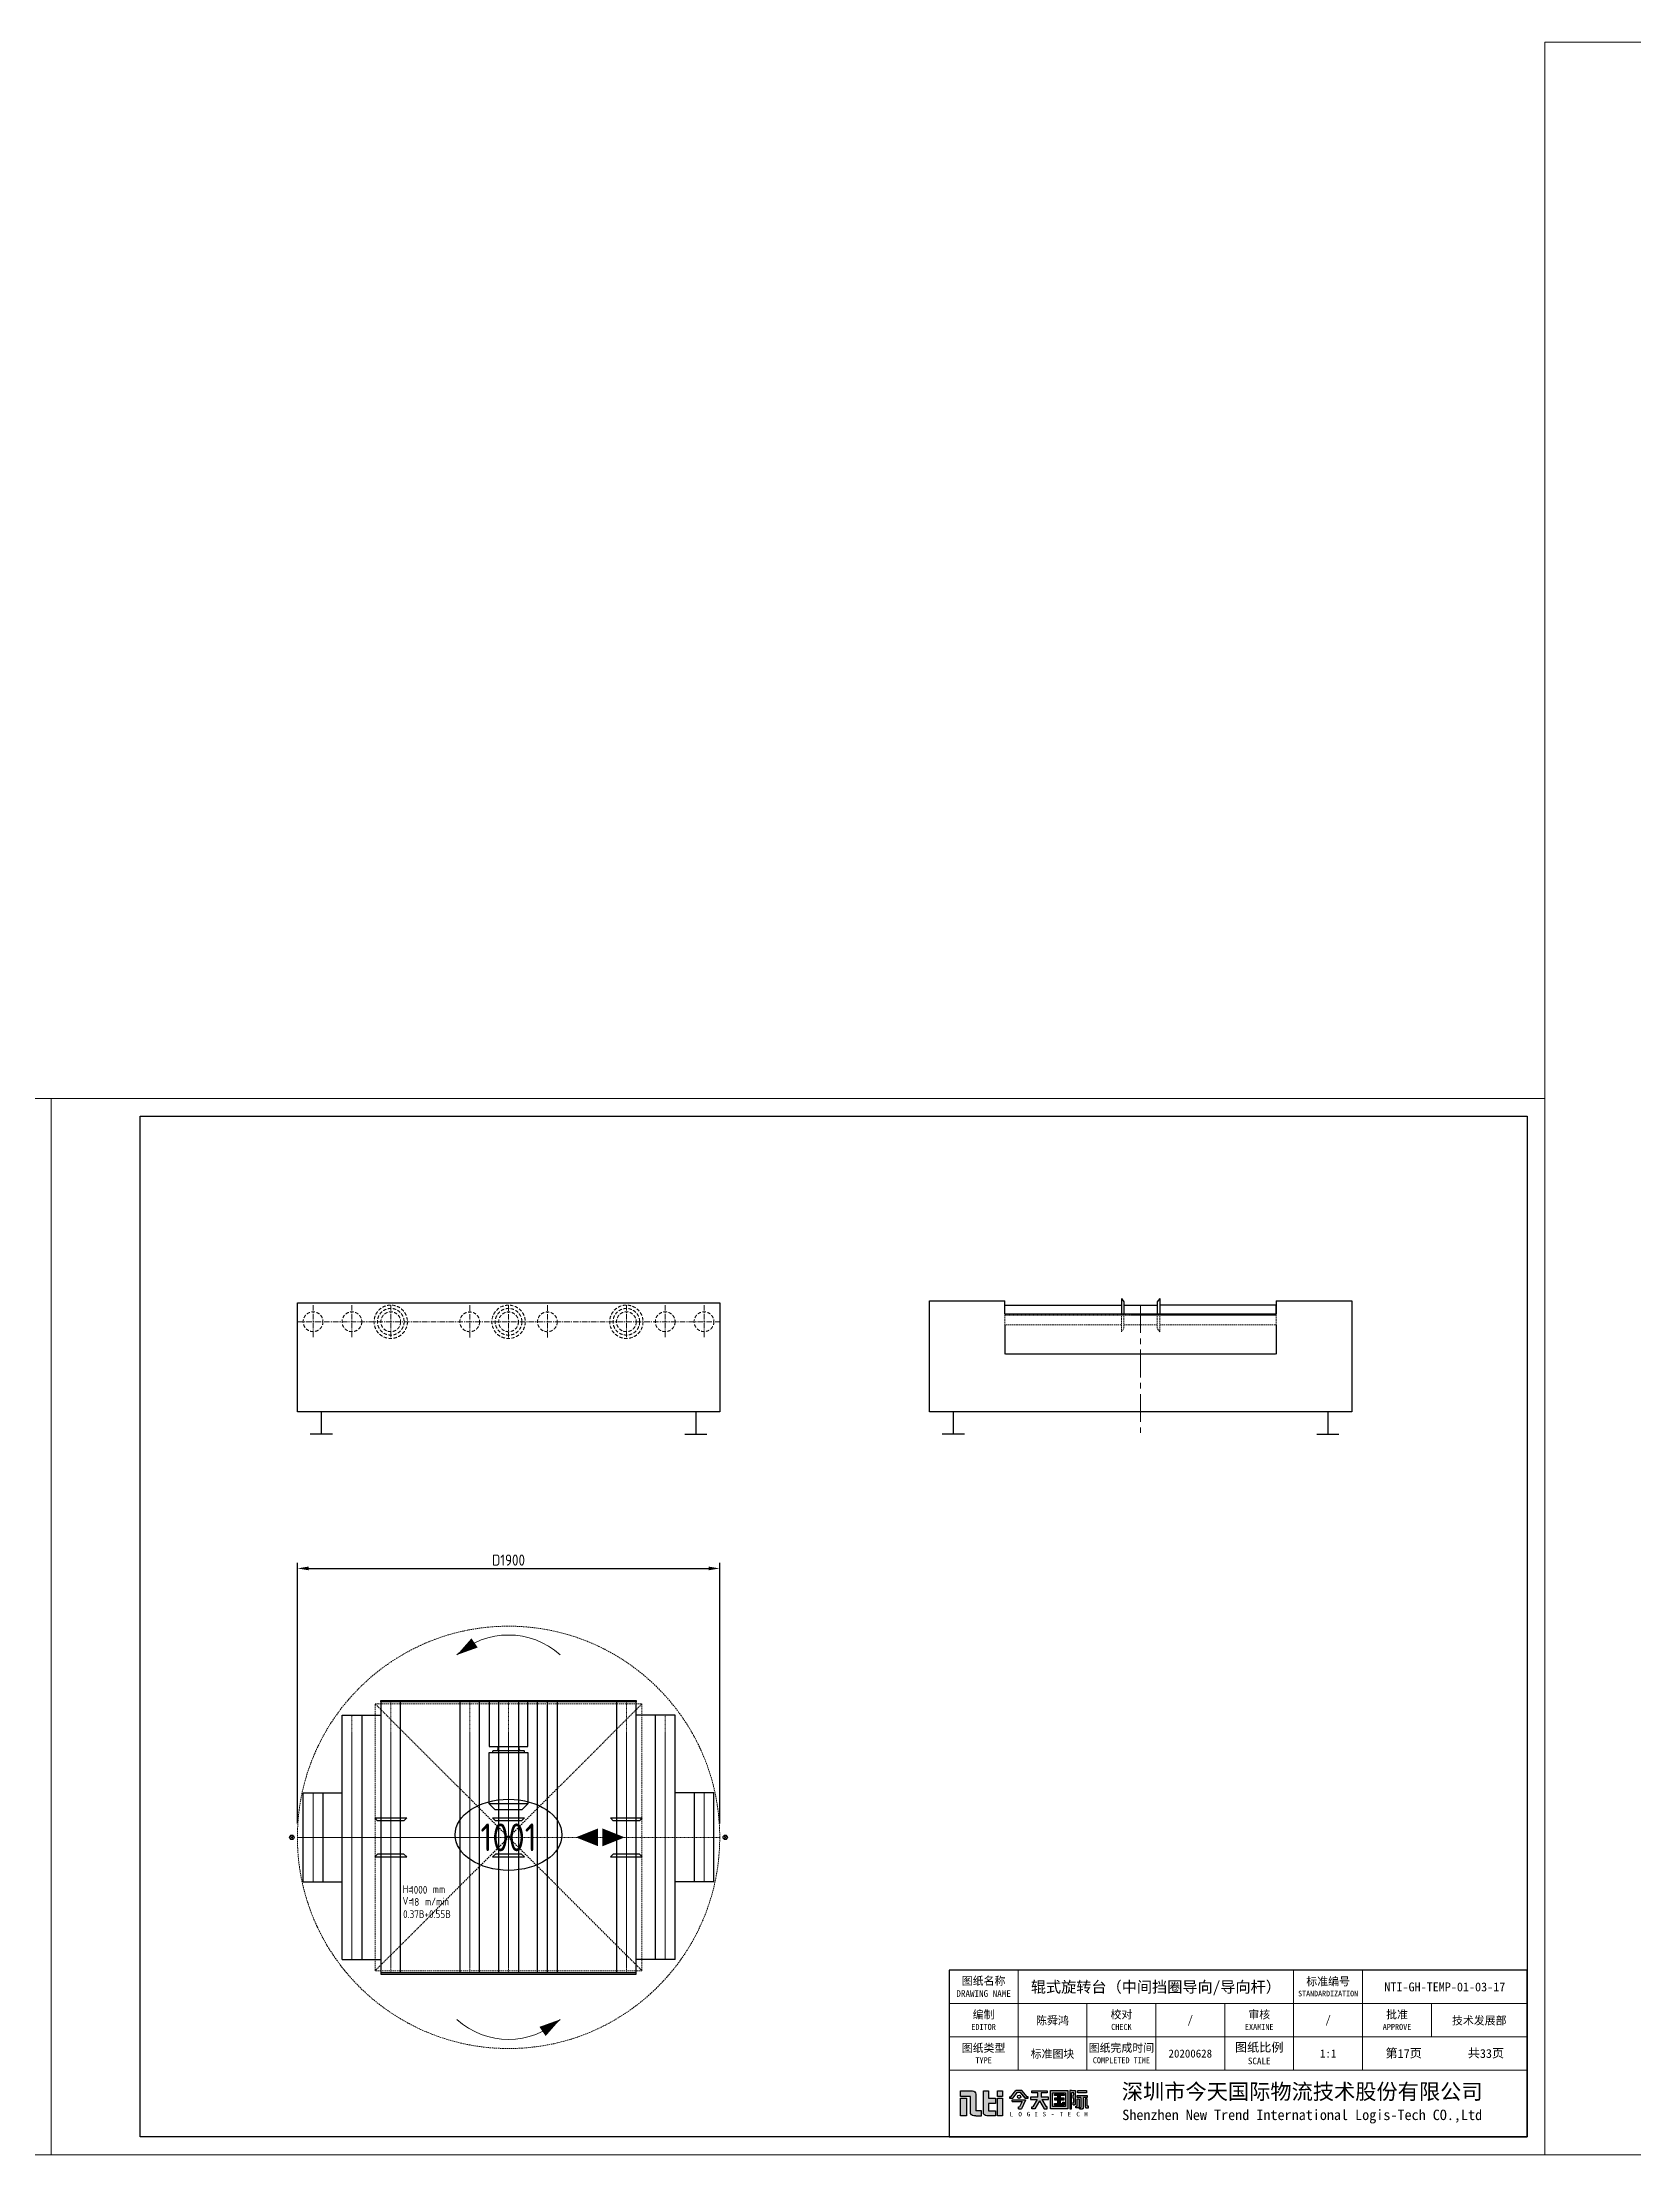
# Model space of a CAD drawing. Header units: millimetres. Extents: x 13310 to 204601, y -25828 to 2684.
# Drawn here: x 53361 to 60521, y -16324 to -6820 of the extents above; entities that cross this region are included whole.
import ezdxf
from ezdxf.enums import TextEntityAlignment as Align

# ---------------------------------------------------------------- set-up
doc = ezdxf.new("R2010")
doc.units = ezdxf.units.MM
for name, pattern in [('CENTER', [2, 1.25, -0.25, 0.25, -0.25]), ('DASHED', [0.75, 0.5, -0.25]), ('DASHED2', [9.525, 6.35, -3.175])]:
    doc.linetypes.add(name, pattern=pattern)
for name, color, linetype, lineweight in [('NTI-中心线层', 1, 'CENTER', 5), ('NTI-标注层', 3, 'Continuous', 9), ('NTI-细实线', 7, 'Continuous', 9), ('NTI-虚线层', 5, 'DASHED2', 9)]:
    doc.layers.add(name, color=color, linetype=linetype, lineweight=lineweight)
for name, color, linetype in [('NTI-功率', 6, 'Continuous'), ('NTI-电气控制', 1, 'Continuous'), ('NTI-粗实线', 7, 'Continuous'), ('NTI-编号层', 6, 'Continuous')]:
    doc.layers.add(name, color=color, linetype=linetype)
doc.layers.add('NTI-输送设备', color=7, linetype='Continuous', plot=False)
doc.styles.add('NTI标准图块应用文字样式', font='gbenor.shx', dxfattribs={"height": 3.5})
doc.styles.get("Standard").update_dxf_attribs({"font": 'gbenor.shx'})
doc.styles.add('标题栏', font='')
doc.styles.get('标题栏').set_extended_font_data('SimSun')
doc.dimstyles.new('ISO-25', dxfattribs={"dimtxt": 2.5, "dimasz": 2.5, "dimexe": 1.25, "dimexo": 0.625, "dimtad": 1, "dimtxsty": 'Standard', "dimcen": 2.5, "dimadec": 0, "dimazin": 0, "dimtfac": 1, "dimtmove": 0, "dimatfit": 3, "dimfxl": 1, "dimarcsym": 0})

# ---------------------------------------------------------------- blocks, each defined once
blk = doc.blocks.new('图块标准图框标题栏')
h = blk.add_hatch(color=1)
h.dxf.hatch_style = 1
h.paths.add_polyline_path([(-126.08, 8.76), (-127.42, 8.76), (-127.42, 4.73), (-126.08, 4.73)])
h.paths.add_polyline_path([(-124, 9.62, 0.414214), (-124.75, 10.37), (-125.22, 10.37), (-127.41, 10.37), (-127.41, 9.11), (-125.22, 9.11), (-125.22, 5.54, 0.414214), (-124.47, 4.79), (-124, 4.79), (-122.69, 4.79), (-122.69, 5.9), (-124, 5.9)])
h.paths.add_polyline_path([(-121.17, 8.75), (-121.17, 10.37), (-122.3, 10.37), (-122.3, 5.5, 0.414214), (-121.55, 4.75), (-121.17, 4.75), (-119.6, 4.75), (-119.6, 5.89), (-121.17, 5.89), (-121.17, 7.51), (-119.6, 7.51), (-119.6, 8.75)])
h.paths.add_polyline_path([(-117.97, 8.75), (-119.09, 8.75), (-119.09, 4.75), (-117.97, 4.75)])
h.paths.add_polyline_path([(-117.97, 10.37), (-119.09, 10.37), (-119.09, 9.13), (-117.97, 9.13)])
h = blk.add_hatch(color=256)
h.dxf.hatch_style = 1
h.paths.add_polyline_path([(-113.64, 10.45), (-114.96, 10.45), (-116.14, 9.05), (-116.4, 9.05), (-116.4, 8.75), (-115.7, 8.75), (-114.6, 10.05), (-114, 10.05), (-112.9, 8.75), (-112.2, 8.75), (-112.2, 9.05), (-112.45, 9.05)])
h.paths.add_polyline_path([(-113.88, 9.05, 1), (-114.66, 9.05, 1)])
h.paths.add_polyline_path([(-112.8, 8.25), (-112.8, 8.35), (-115.8, 8.35), (-115.8, 7.95), (-113.6, 7.95), (-114.2, 6.75), (-114.4, 6.75), (-114.4, 6.35), (-113.75, 6.35)])
h.paths.add_polyline_path([(-107.63, 8.95), (-109.33, 8.95), (-109.33, 9.95), (-107.93, 9.95), (-107.93, 10.35), (-111.43, 10.35), (-111.43, 9.95), (-110.03, 9.95), (-110.03, 8.95), (-111.73, 8.95), (-111.73, 8.45), (-110.19, 8.45), (-111.19, 6.75), (-111.43, 6.75), (-111.43, 6.35), (-110.73, 6.35), (-109.68, 8.14), (-108.63, 6.35), (-107.93, 6.35), (-107.93, 6.75), (-108.16, 6.75), (-109.16, 8.45), (-107.63, 8.45)])
h.paths.add_polyline_path([(-103.33, 10.45), (-107.23, 10.45), (-107.23, 6.35), (-103.33, 6.35)])
h.paths.add_polyline_path([(-106.73, 9.95), (-103.83, 9.95), (-103.83, 6.85), (-106.73, 6.85)], flags=16)
h.paths.add_polyline_path([(-106.33, 8.75), (-105.53, 8.75), (-105.53, 9.35), (-106.33, 9.35), (-106.33, 9.65), (-104.13, 9.65), (-104.13, 9.35), (-105.03, 9.35), (-105.03, 8.75), (-104.13, 8.75), (-104.13, 8.35), (-105.03, 8.35), (-105.03, 7.55), (-104.43, 7.55), (-104.43, 7.85), (-104.13, 7.85), (-104.13, 7.55), (-104.13, 7.15), (-106.33, 7.15), (-106.33, 7.55), (-105.53, 7.55), (-105.53, 8.35), (-106.33, 8.35)], flags=0)
h.paths.add_polyline_path([(-101.57, 8.95), (-101.67, 9.05), (-101.67, 9.15), (-101.57, 9.25), (-101.57, 9.95), (-101.57, 10.45), (-102.47, 10.45), (-102.87, 10.45), (-102.87, 6.35), (-102.47, 6.35), (-102.47, 9.95), (-101.97, 9.95), (-101.97, 9.45), (-102.07, 9.45), (-102.07, 8.75), (-101.97, 8.65), (-101.97, 7.85), (-102.07, 7.75), (-102.07, 7.25), (-101.97, 7.25), (-101.82, 7.25, 0.414214), (-101.57, 7.5)])
h.paths.add_polyline_path([(-98.97, 9.35), (-101.17, 9.35), (-101.17, 8.85), (-100.37, 8.85), (-100.37, 6.65), (-100.67, 6.65), (-100.67, 6.35), (-100.37, 6.35), (-100.07, 6.35), (-100.02, 6.35, 0.414214), (-99.77, 6.6), (-99.77, 8.85), (-98.97, 8.85)])
h.paths.add_polyline_path([(-99.07, 10.45), (-101.07, 10.45), (-101.07, 9.95), (-99.07, 9.95)])
h.paths.add_polyline_path([(-100.77, 8.55), (-101.17, 8.55), (-101.17, 6.95), (-101.47, 6.95), (-101.47, 6.55), (-101.17, 6.55), (-101.02, 6.55, 0.414214), (-100.77, 6.8)])
h.paths.add_polyline_path([(-98.97, 8.55), (-99.37, 8.55), (-99.37, 6.8, 0.414214), (-99.12, 6.55), (-98.97, 6.55), (-98.67, 6.55), (-98.67, 6.95), (-98.97, 6.95)])
h = blk.add_hatch(color=256)
h.dxf.hatch_style = 1
h.paths.add_polyline_path([(-105.03, 8.75), (-105.03, 9.35), (-104.13, 9.35), (-104.13, 9.65), (-106.33, 9.65), (-106.33, 9.35), (-105.53, 9.35), (-105.53, 8.75), (-106.33, 8.75), (-106.33, 8.35), (-105.53, 8.35), (-105.53, 7.55), (-106.33, 7.55), (-106.33, 7.15), (-104.13, 7.15), (-104.13, 7.55), (-104.13, 7.85), (-104.43, 7.85), (-104.43, 7.55), (-105.03, 7.55), (-105.03, 8.35), (-104.13, 8.35), (-104.13, 8.75)])
for p, q in [((-116.14, 9.05), (-114.96, 10.45)), ((-115.7, 8.75), (-114.6, 10.05)), ((-113.64, 10.45), (-114.96, 10.45)), ((-114.6, 10.05), (-114, 10.05)), ((-114.6, 10.05), (-114, 10.05)), ((-114, 10.05), (-112.9, 8.75)), ((-112.9, 8.75), (-114, 10.05)), ((-112.45, 9.05), (-113.64, 10.45)), ((-116.4, 9.05), (-116.4, 8.75)), ((-116.4, 9.05), (-116.14, 9.05)), ((-116.4, 8.75), (-115.7, 8.75)), ((-115.8, 7.95), (-113.6, 7.95)), ((-114.4, 6.35), (-114.4, 6.75)), ((-114.4, 6.75), (-114.2, 6.75)), ((-113.6, 7.95), (-114.2, 6.75)), ((-112.8, 8.25), (-113.75, 6.35)), ((-112.9, 8.75), (-112.2, 8.75)), ((-112.2, 8.75), (-112.9, 8.75)), ((-112.2, 9.05), (-112.45, 9.05)), ((-112.2, 8.75), (-112.2, 9.05)), ((-111.43, 6.75), (-111.19, 6.75)), ((-111.43, 6.35), (-111.43, 6.75)), ((-110.73, 6.35), (-111.43, 6.35)), ((-110.19, 8.45), (-111.19, 6.75)), ((-109.68, 8.14), (-110.73, 6.35)), ((-109.68, 8.14), (-108.63, 6.35)), ((-109.16, 8.45), (-108.16, 6.75)), ((-108.63, 6.35), (-107.93, 6.35)), ((-107.93, 6.75), (-108.16, 6.75)), ((-107.93, 6.35), (-107.93, 6.75)), ((-102.07, 7.25), (-101.97, 7.25)), ((-101.57, 9.25), (-101.67, 9.15)), ((-101.67, 9.15), (-101.67, 9.05)), ((-101.57, 8.95), (-101.67, 9.05))]:
    blk.add_line(p, q)
at = {"color": 7, "linetype": 'Continuous'}
for p, q in [((-115.8, 7.95), (-115.8, 8.35)), ((-115.8, 8.35), (-112.8, 8.35)), ((-112.8, 8.35), (-112.8, 8.25)), ((-99.77, 6.6), (-99.77, 8.65))]:
    blk.add_line(p, q, dxfattribs=at)
at = {"color": 1}
for points in [[(-125.22, 9.11), (-127.41, 9.11), (-127.41, 10.37), (-125.22, 10.37)], [(-124, 4.79), (-122.69, 4.79), (-122.69, 5.9), (-124, 5.9)], [(-121.17, 8.75), (-119.6, 8.75), (-119.6, 7.51), (-121.17, 7.51)], [(-121.17, 7.51), (-121.17, 5.89)], [(-121.17, 5.89), (-119.6, 5.89), (-119.6, 4.75), (-121.17, 4.75)]]:
    blk.add_lwpolyline(points, dxfattribs=at)
for points in [[(-125.22, 10.37), (-124.75, 10.37, -0.414214), (-124, 9.62), (-124, 5.9)], [(-121.17, 4.75), (-121.55, 4.75, -0.414214), (-122.3, 5.5), (-122.3, 10.37), (-121.17, 10.37), (-121.17, 8.75)], [(-124, 4.79), (-124.47, 4.79, -0.414214), (-125.22, 5.54), (-125.22, 9.11)]]:
    blk.add_lwpolyline(points, format="xyb", dxfattribs=at)
for points in [[(-119.09, 10.37), (-117.97, 10.37), (-117.97, 9.13), (-119.09, 9.13)], [(-127.42, 8.76), (-126.08, 8.76), (-126.08, 4.73), (-127.42, 4.73)], [(-119.09, 8.75), (-117.97, 8.75), (-117.97, 4.75), (-119.09, 4.75)]]:
    blk.add_lwpolyline(points, close=True, dxfattribs=at)
for points in [[(-110.03, 9.95), (-111.43, 9.95), (-111.43, 10.35), (-107.93, 10.35), (-107.93, 9.95), (-109.33, 9.95)], [(-110.03, 8.95), (-110.03, 9.95)], [(-109.33, 9.95), (-109.33, 8.95)], [(-105.53, 9.35), (-106.33, 9.35), (-106.33, 9.65), (-104.13, 9.65), (-104.13, 9.35), (-105.03, 9.35)], [(-102.47, 10.45), (-102.87, 10.45), (-102.87, 6.35), (-102.47, 6.35), (-102.47, 9.95)], [(-102.47, 10.45), (-101.57, 10.45), (-101.57, 9.95)], [(-101.97, 9.95), (-102.47, 9.95)], [(-101.57, 9.25), (-101.57, 9.95)], [(-110.03, 8.95), (-111.73, 8.95), (-111.73, 8.45), (-110.19, 8.45)], [(-109.16, 8.45), (-107.63, 8.45), (-107.63, 8.95), (-109.33, 8.95)], [(-105.53, 8.75), (-106.33, 8.75), (-106.33, 8.35), (-105.53, 8.35)], [(-104.13, 7.55), (-104.13, 7.15), (-106.33, 7.15), (-106.33, 7.55), (-105.53, 7.55)], [(-105.53, 8.75), (-105.53, 9.35)], [(-105.53, 7.55), (-105.53, 8.35)], [(-105.03, 9.35), (-105.03, 8.75)], [(-105.03, 8.35), (-104.13, 8.35), (-104.13, 8.75), (-105.03, 8.75)], [(-105.03, 8.35), (-105.03, 7.55)], [(-105.03, 7.55), (-104.43, 7.55)], [(-104.43, 7.55), (-104.43, 7.85), (-104.13, 7.85), (-104.13, 7.55)], [(-101.17, 6.55), (-101.47, 6.55), (-101.47, 6.95), (-101.17, 6.95)], [(-100.37, 8.85), (-101.17, 8.85), (-101.17, 9.35), (-98.97, 9.35), (-98.97, 8.85), (-99.77, 8.85)], [(-100.37, 6.35), (-100.67, 6.35), (-100.67, 6.65), (-100.37, 6.65)], [(-100.37, 8.85), (-100.37, 6.65)], [(-98.97, 6.55), (-98.67, 6.55), (-98.67, 6.95), (-98.97, 6.95)]]:
    blk.add_lwpolyline(points)
for points in [[(-107.23, 10.45), (-103.33, 10.45), (-103.33, 6.35), (-107.23, 6.35)], [(-106.73, 9.95), (-103.83, 9.95), (-103.83, 6.85), (-106.73, 6.85)], [(-101.07, 10.45), (-99.07, 10.45), (-99.07, 9.95), (-101.07, 9.95)]]:
    blk.add_lwpolyline(points, close=True)
at = {"color": 7, "linetype": 'Continuous'}
for points in [[(-104.13, 9.55), (-104.13, 9.65), (-106.33, 9.65)], [(-102.07, 7.25), (-102.07, 7.75), (-101.97, 7.85), (-101.97, 8.65), (-102.07, 8.75), (-102.07, 9.45), (-101.97, 9.45), (-101.97, 9.95)], [(-114.4, 6.35), (-113.75, 6.35)], [(-100.67, 6.35), (-100.67, 6.55)], [(-100.67, 6.35), (-100.07, 6.35)], [(-100.02, 6.35), (-100.07, 6.35)]]:
    blk.add_lwpolyline(points, dxfattribs=at)
for points in [[(-101.97, 7.25), (-101.82, 7.25, 0.414214), (-101.57, 7.5), (-101.57, 8.95)], [(-101.17, 6.95), (-101.17, 8.55), (-100.77, 8.55), (-100.77, 6.8, -0.414214), (-101.02, 6.55), (-101.17, 6.55)], [(-100.37, 6.35), (-100.02, 6.35, 0.414214), (-99.77, 6.6), (-99.77, 8.85)], [(-98.97, 6.95), (-98.97, 8.55), (-99.37, 8.55), (-99.37, 6.8, 0.414214), (-99.12, 6.55), (-98.97, 6.55)]]:
    blk.add_lwpolyline(points, format="xyb")
blk.add_circle((-114.27, 9.05), 0.388, dxfattribs=at)
at = {"layer": 'NTI-粗实线'}
blk.add_lwpolyline([(-130, 0), (0, 0), (0, 37.5), (-130, 37.5)], close=True, dxfattribs=at)
at = {"layer": 'NTI-细实线'}
for p, q in [((-114.5, 37.5), (-114.5, 15)), ((-52.5, 22.5), (-52.5, 37.5)), ((-37, 22.5), (-37, 37.5)), ((0, 30), (-130, 30)), ((-99, 30), (-99, 15)), ((-83.5, 30), (-83.5, 15)), ((-68, 30), (-68, 15)), ((-21.5, 30), (-21.5, 22.5)), ((0, 22.5), (-130, 22.5)), ((-52.5, 22.5), (-52.5, 15)), ((-37, 22.5), (-37, 15)), ((0, 15), (-130, 15))]:
    blk.add_line(p, q, dxfattribs=at)
at = {"style": '标题栏'}
blk.add_attdef('图纸名称', text='', height=2.5, dxfattribs=at).set_placement((-83.5, 33.75), align=Align.MIDDLE_CENTER)
for tag, height, p in [('标准编号', 2, (-18.5, 33.75)), ('编制人员', 1.8, (-106.75, 26.25)), ('校对人员', 1.8, (-75.75, 26.25)), ('审核人员', 1.8, (-44.75, 26.25)), ('批准', 1.8, (-10.75, 26.25)), ('图纸类型', 1.8, (-106.75, 18.75)), ('图纸完成时间', 1.8, (-75.75, 18.75)), ('图纸比例', 1.8, (-44.75, 18.75)), ('N', 2, (-27.75, 18.75)), ('N', 2, (-9.25, 18.75))]:
    blk.add_attdef(tag, text='', height=height, dxfattribs=at).set_placement(p, align=Align.MIDDLE)
at = {"layer": 'NTI-细实线', "color": 7, "style": '标题栏'}
for s, p in [('L', (-116.36, 4.64)), ('O', (-114.42, 4.64)), ('G', (-112.54, 4.64)), ('I', (-110.82, 4.64)), ('S', (-108.97, 4.64)), ('-', (-107.13, 4.64)), ('T', (-105.13, 4.64)), ('E', (-103.36, 4.64)), ('C', (-101.38, 4.64)), ('H', (-99.62, 4.64))]:
    blk.add_text(s, height=1, dxfattribs=at).set_placement(p)
at = {"layer": 'NTI-细实线', "attachment_point": 5, "style": '标题栏'}
for s, insert, char_height, width in [('图纸名称\\P{\\H0.83333x;DRAWING NAME}', (-122.25, 33.75), 1.8, 15.1979), ('标准编号\\P{\\H0.7x;STANDARDIZATION}', (-44.75, 33.75), 1.8, 15.1979), ('编制\\P{\\H0.75x;EDITOR}', (-122.25, 26.25), 1.8, 14.4665), ('校对\\P{\\H0.75x;CHECK}', (-91.25, 26.25), 1.8, 14.4665), ('审核\\P{\\H0.75x;EXAMINE}', (-60.25, 26.25), 1.8, 14.4665), ('批准\\P{\\H0.75x;APPROVE}', (-29.25, 26.25), 1.8, 14.4665), ('图纸类型\\P{\\H0.75x;TYPE}', (-122.25, 18.75), 1.8, 14.4665), ('图纸完成时间\\P{\\H0.75x;COMPLETED TIME}', (-91.25, 18.75), 1.8, 17.2878), ('图纸比例\\P{\\H0.75x;SCALE}', (-60.25, 18.75), 2, 14.4665), ('第  页', (-27.75, 18.75), 2, 24.25), ('共  页', (-9.25, 18.75), 2, 24.25), ('深圳市今天国际物流技术股份有限公司\\P{\\H0.66667x;Shenzhen New Trend International Logis-Tech CO.,Ltd}', (-50.58, 7.5), 3.5, 116.0664)]:
    blk.add_mtext(s, dxfattribs=dict(at, insert=insert, char_height=char_height, width=width))
blk = doc.blocks.new('*D181')
at = {"color": 0, "lineweight": -2, "transparency": 16777216}
for p, q in [((-610, 490.4), (-610, 359.4)), ((610, 490.4), (610, 359.4)), ((-607.5, 360.7), (607.5, 360.7))]:
    blk.add_line(p, q, dxfattribs=at)
at = {"color": 0, "transparency": 16777216}
for points in [[(-607.5, 361.1), (-607.5, 360.3), (-610, 360.7)], [(607.5, 361.1), (607.5, 360.3), (610, 360.7)]]:
    blk.add_solid(points, dxfattribs=at)
at = {"layer": 'Defpoints', "color": 0, "transparency": 16777216}
for p in [(-610, 491), (610, 491), (610, 360.7)]:
    blk.add_point(p, dxfattribs=at)
at = {"color": 0, "transparency": 16777216, "insert": (0, 362.6), "char_height": 2.5, "attachment_point": 5}
blk.add_mtext('1220', dxfattribs=at)
blk = doc.blocks.new('*U185')
for p, q in [((-842.4, 0), (-842.4, -100)), ((842.4, 0), (842.4, -100)), ((-792.4, -100), (-892.4, -100)), ((792.4, -100), (892.4, -100))]:
    blk.add_line(p, q)
blk.add_lwpolyline([(-950, 490), (950, 490), (950, 0), (-950, 0)], close=True)
at = {"layer": 'NTI-中心线层', "color": 1, "ltscale": 20}
for p, q in [((-879.4, 480.5), (-879.4, 330.5)), ((-704.7, 480.3), (-704.7, 330.3)), ((-530, 480.3), (-530, 330.3)), ((-174.7, 480.1), (-174.7, 330.1)), ((0, 480.1), (0, 330.1)), ((174.7, 480.1), (174.7, 330.1)), ((530, 480.3), (530, 330.3)), ((704.7, 480.3), (704.7, 330.3)), ((879.4, 480.5), (879.4, 330.5)), ((-950, 405.1), (950, 405.1))]:
    blk.add_line(p, q, dxfattribs=at)
at = {"layer": 'NTI-输送设备', "linetype": 'DASHED', "lineweight": 9, "ltscale": 30}
for centre, radius in [((-530, 405.3), 75), ((0, 405.1), 75), ((530, 405.3), 75), ((-879.4, 405.5), 44.5), ((-704.7, 405.3), 44.5), ((-530, 405.3), 60), ((-530, 405.3), 44.5), ((-174.7, 405.1), 44.5), ((0, 405.1), 60), ((0, 405.1), 44.5), ((174.7, 405.1), 44.5), ((530, 405.3), 60), ((530, 405.3), 44.5), ((704.7, 405.3), 44.5), ((879.4, 405.5), 44.5)]:
    blk.add_circle(centre, radius, dxfattribs=at)
blk = doc.blocks.new('电机')
at = {"layer": 'NTI-输送设备', "color": 2}
blk.add_lwpolyline([(87, -200.5), (87, 0), (-87, 0), (-87, -200.5)], close=True, dxfattribs=at)
blk.add_lwpolyline([(-87, -459.1), (-61.8, -484.3), (61.8, -484.3), (87, -459.1), (-87, -459.1), (-87, -228.34), (87, -228.34), (87, -459.1)], dxfattribs=at)
for points in [[(-70.2, -228.34), (-70.2, -222.34, -0.4142136), (-66.6, -218.74), (66.6, -218.74, -0.4142136), (70.2, -222.34), (70.2, -228.34)], [(-48, -200.74), (-48, -215.14, -0.4142136), (-51.6, -218.74)], [(51.6, -218.74, -0.4142136), (48, -215.14), (48, -200.74)]]:
    blk.add_lwpolyline(points, format="xyb", dxfattribs=at)
blk = doc.blocks.new('NTI-物流方向示意')
at = {"layer": 'NTI-标注层'}
blk.add_lwpolyline([(0, 0, 0, 80, 0), (-100, 0, 50, 50, 0)], format="xyseb", dxfattribs=at)
blk = doc.blocks.new('*D382')
at = {"layer": 'Defpoints', "color": 0, "lineweight": -3, "transparency": 16777216}
for p in [(950, 1209.9), (-950, 50), (950, 50)]:
    blk.add_point(p, dxfattribs=at)
at = {"layer": 'NTI-标注层', "color": 0, "lineweight": -2, "transparency": 16777216}
for p, q in [((-950, 62.5), (-950, 1234.9)), ((-900, 1209.9), (900, 1209.9)), ((950, 62.5), (950, 1234.9))]:
    blk.add_line(p, q, dxfattribs=at)
at = {"layer": 'NTI-标注层', "color": 0, "lineweight": -3, "transparency": 16777216}
for points in [[(-900, 1218.2), (-900, 1201.6), (-950, 1209.9)], [(900, 1218.2), (900, 1201.6), (950, 1209.9)]]:
    blk.add_solid(points, dxfattribs=at)
at = {"layer": 'NTI-标注层', "color": 0, "transparency": 16777216, "insert": (0, 1247.5), "char_height": 50, "attachment_point": 5}
blk.add_mtext('D1900', dxfattribs=at)
blk = doc.blocks.new('辊式旋转台（立面图）')
for p, q in [((-842.413, 100), (-842.413, 0)), ((842.413, 100), (842.413, 0)), ((-792.413, 0), (-892.413, 0)), ((792.413, 0), (892.413, 0))]:
    blk.add_line(p, q)
for points in [[(610, 600), (950, 600), (950, 100), (-950, 100), (-950, 600), (-610, 600)], [(610, 600), (610, 540), (-610, 540), (-610, 600)]]:
    blk.add_lwpolyline(points)
at = {"layer": 'NTI-中心线层', "color": 1, "ltscale": 100}
blk.add_line((0, 580), (0, 0), dxfattribs=at)
at = {"layer": 'NTI-中心线层', "color": 1}
blk.add_line((610, 535.5), (-610, 535.5), dxfattribs=at)
at = {"layer": 'NTI-虚线层'}
for p, q in [((-86, 540), (-86, 460.5)), ((-86, 460.5), (-75, 475.5)), ((-75, 540), (-75, 475.5)), ((75, 540), (75, 475.5)), ((86, 460.5), (75, 475.5)), ((86, 540), (86, 460.5))]:
    blk.add_line(p, q, dxfattribs=at)
for points in [[(-86, 491), (-610, 491), (-610, 540)], [(75, 491), (-75, 491)], [(86, 491), (610, 491), (610, 540)]]:
    blk.add_lwpolyline(points, dxfattribs=at)
at = {"layer": 'NTI-输送设备'}
for p, q in [((-86, 610.5), (-86, 540)), ((-86, 610.5), (-75, 595.5)), ((-75, 595.5), (-75, 540)), ((86, 610.5), (75, 595.5)), ((75, 595.5), (75, 540)), ((86, 610.5), (86, 540))]:
    blk.add_line(p, q, dxfattribs=at)
for points in [[(-610, 540), (-610, 580), (-86, 580)], [(-75, 580), (75, 580)], [(610, 540), (610, 580), (86, 580)]]:
    blk.add_lwpolyline(points, dxfattribs=at)
dim = blk.add_linear_dim(base=(610, 360.682), p1=(-610, 491), p2=(610, 491), dimstyle='ISO-25')
dim.commit()
dim.dimension.update_dxf_attribs({"geometry": '*D181', "text_midpoint": (0, 362.584)})
blk = doc.blocks.new('*U381')
at = {"layer": 'NTI-中心线层', "color": 1}
for p, q in [((-530, -610), (-530, 610)), ((-174.7, -610), (-174.7, 610)), ((0, -610), (0, 610)), ((530, -610), (530, 610)), ((-704.7, -550), (-704.7, 550)), ((704.7, -550), (704.7, 550)), ((-879.4, -200), (-879.4, 200)), ((879.4, -200), (879.4, 200)), ((-950, 0), (950, 0))]:
    blk.add_line(p, q, dxfattribs=at)
at = {"layer": 'NTI-标注层'}
for points in [[(-232.535, 820.56, 0, 50, 0), (-152.895, 874.752, 50, 50, 0)], [(232.535, -819.06, 0, 50, 0), (152.895, -873.252, 50, 50, 0)]]:
    blk.add_lwpolyline(points, format="xyseb", dxfattribs=at)
for centre, start, end in [((0, 564.446), 47.7626084, 132.2373916), ((0, -562.946), 227.7626084, 312.2373916)]:
    blk.add_arc(centre, 345.929, start, end, dxfattribs=at)
at = {"layer": 'NTI-编号层', "ltscale": 10}
blk.add_ellipse((0, 11.556), major_axis=(240, 0), ratio=0.66666667, dxfattribs=at)
at = {"layer": 'NTI-虚线层', "color": 3}
for p, q in [((-600, 600), (600, -600)), ((600, 600), (-600, -600))]:
    blk.add_line(p, q, dxfattribs=at)
blk.add_lwpolyline([(-600, 600), (600, 600), (600, -600), (-600, -600)], close=True, dxfattribs=at)
at = {"layer": 'NTI-虚线层'}
blk.add_circle((0, 0), 950, dxfattribs=at)
at = {"layer": 'NTI-输送设备', "color": 1}
blk.add_line((174.7, -610), (174.7, 610), dxfattribs=at)
at = {"layer": 'NTI-输送设备'}
for p, q in [((-749.2, 550), (-574.5, 550)), ((749.2, 550), (574.5, 550)), ((-923.9, 200), (-749.2, 200)), ((923.9, 200), (749.2, 200)), ((-601.696, 87.775), (-588.921, 75)), ((-458.304, 87.775), (-471.079, 75)), ((-71.696, 87.775), (-58.921, 75)), ((71.696, 87.775), (58.921, 75)), ((458.304, 87.775), (471.079, 75)), ((601.696, 87.775), (588.921, 75)), ((-601.696, -87.775), (-588.921, -75)), ((-458.304, -87.775), (-471.079, -75)), ((-71.696, -87.775), (-58.921, -75)), ((71.696, -87.775), (58.921, -75)), ((458.304, -87.775), (471.079, -75)), ((601.696, -87.775), (588.921, -75)), ((-923.9, -200), (-749.2, -200)), ((923.9, -200), (749.2, -200)), ((-749.2, -550), (-574.5, -550)), ((749.2, -550), (574.5, -550))]:
    blk.add_line(p, q, dxfattribs=at)
at = {"layer": 'NTI-输送设备', "color": 5}
for p, q in [((-967.929, -7.071), (-982.071, 7.071)), ((-967.929, 7.071), (-982.071, -7.071)), ((967.929, -7.071), (982.071, 7.071)), ((967.929, 7.071), (982.071, -7.071))]:
    blk.add_line(p, q, dxfattribs=at)
at = {"layer": 'NTI-输送设备'}
for points in [[(-574.5, 616), (574.5, 616), (574.5, 610), (-574.5, 610)], [(-574.5, -616), (574.5, -616), (574.5, -610), (-574.5, -610)]]:
    blk.add_lwpolyline(points, close=True, dxfattribs=at)
for points in [[(-574.5, 610), (-574.5, -610)], [(-485.5, -610), (-485.5, 610)], [(-219.2, 610), (-219.2, -610)], [(-130.2, -610), (-130.2, 610)], [(-44.5, -610), (-44.5, 610)], [(44.5, 610), (44.5, -610)], [(130.2, -610), (130.2, 610)], [(219.2, 610), (219.2, -610)], [(485.5, 610), (485.5, -610)], [(574.5, -610), (574.5, 610)], [(-749.2, -550), (-749.2, 550)], [(-660.2, 550), (-660.2, -550)], [(660.2, 550), (660.2, -550)], [(749.2, -550), (749.2, 550)], [(-923.9, -200), (-923.9, 200)], [(-834.9, 200), (-834.9, -200)], [(834.9, 200), (834.9, -200)], [(923.9, -200), (923.9, 200)], [(-601.696, 87.775), (-458.304, 87.775)], [(-471.079, 75), (-588.921, 75)], [(-71.696, 87.775), (71.696, 87.775)], [(58.921, 75), (-58.921, 75)], [(458.304, 87.775), (601.696, 87.775)], [(588.921, 75), (471.079, 75)], [(-601.696, -87.775), (-458.304, -87.775)], [(-471.079, -75), (-588.921, -75)], [(-71.696, -87.775), (71.696, -87.775)], [(58.921, -75), (-58.921, -75)], [(458.304, -87.775), (601.696, -87.775)], [(588.921, -75), (471.079, -75)]]:
    blk.add_lwpolyline(points, dxfattribs=at)
at = {"layer": 'NTI-输送设备', "color": 5}
for centre in [(-975, 0), (975, 0)]:
    blk.add_circle(centre, 10, dxfattribs=at)
at = {"xscale": -1}
blk.add_blockref('NTI-物流方向示意', (302.588, 0), dxfattribs=at)
blk.add_blockref('NTI-物流方向示意', (522.588, 0))
at = {"layer": 'NTI-输送设备'}
blk.add_blockref('电机', (0, 610), dxfattribs=at)
at = {"layer": 'NTI-功率', "style": 'NTI标准图块应用文字样式'}
blk.add_attdef('005电机功率(KW)', text='', height=35, dxfattribs=at).set_placement((-367.125, -345.263), align=Align.MIDDLE)
at = {"layer": 'NTI-标注层', "char_height": 35, "attachment_point": 1, "style": 'NTI标准图块应用文字样式'}
for s, insert in [('V=', (-477.195, -268.324)), ('H=', (-477.195, -215.451)), ('m/min', (-376.164, -271.162)), ('mm', (-341.164, -215.451))]:
    blk.add_mtext_dynamic_manual_height_columns(s, width=11.86881, gutter_width=17.5, heights=[0], dxfattribs=dict(at, insert=insert))
at = {"layer": 'NTI-标注层', "style": 'NTI标准图块应用文字样式'}
for tag, p in [('003输送高度(mm)', (-441.652, -235.812)), ('004输送速度(m/min)', (-439.149, -290.812))]:
    blk.add_attdef(tag, text='', height=35, dxfattribs=at).set_placement(p, align=Align.MIDDLE_LEFT)
for tag, flags, p in [('011备注', 1, (-303.725, -457.062)), ('旋转速度(m/min)', 1, (-303.725, -513.594)), ('012设计单位', 3, (-303.725, -567.895))]:
    blk.add_attdef(tag, text='', height=35, dxfattribs=dict(at, flags=flags)).set_placement(p, align=Align.MIDDLE)
at = {"layer": 'NTI-标注层', "style": 'NTI标准图块应用文字样式', "flags": 1}
blk.add_attdef('005额定载荷(kg)', (-375.389, -600), '', height=35, dxfattribs=at)
at = {"layer": 'NTI-电气控制', "style": 'NTI标准图块应用文字样式', "flags": 3}
blk.add_attdef('007控制方式', text='', height=50, dxfattribs=at).set_placement((-352.367, -400.194), align=Align.MIDDLE)
at = {"layer": 'NTI-编号层', "style": 'NTI标准图块应用文字样式'}
blk.add_attdef('000设备编号', text='', height=125, dxfattribs=at).set_placement((0, 0), align=Align.MIDDLE)
at = {"layer": 'NTI-标注层'}
dim = blk.add_linear_dim(base=(950, 1209.894), p1=(-950, 50), p2=(950, 50), text='D<>', dimstyle='ISO-25', override={"dimscale": 20, "dimfxl": 2.5}, dxfattribs=at)
dim.commit()
dim.dimension.update_dxf_attribs({"geometry": '*D382', "text_midpoint": (0, 1247.539)})

msp = doc.modelspace()

# ---------------------------------------------------------------- linework, layer by layer
at = {"layer": 'NTI-粗实线'}
msp.add_lwpolyline([(53801.4, -16244.4), (53801.4, -11652.4), (60041.4, -11652.4), (60041.4, -16244.4)], close=True, dxfattribs=at)
at = {"layer": 'NTI-细实线'}
for points in [[(60121.4, -16324.4), (60121.4, -6820.4), (73561.4, -6820.4), (73561.4, -16324.4)], [(46681.4, -16324.4), (46681.4, -11572.4), (53401.4, -11572.4), (53401.4, -16324.4)], [(53401.4, -16324.4), (53401.4, -11572.4), (60121.4, -11572.4), (60121.4, -16324.4)]]:
    msp.add_lwpolyline(points, close=True, dxfattribs=at)

# ---------------------------------------------------------------- block references
for name, p in [('*U185', (55459.3, -12982.2)), ('辊式旋转台（立面图）', (58302.6, -13082.2))]:
    msp.add_blockref(name, p)
ref = msp.add_blockref('图块标准图框标题栏', (60041.4, -16244.4), dxfattribs=dict(xscale=20, yscale=20, zscale=20))
ref.add_attrib('图纸名称', '辊式旋转台（中间挡圈导向/导向杆）', dxfattribs={"height": 50, "style": '标题栏'}).set_placement((58371.4, -15569.4), align=Align.MIDDLE_CENTER)
ref.add_attrib('标准编号', 'NTI-GH-TEMP-01-03-17', dxfattribs={"height": 40, "style": '标题栏'}).set_placement((59671.4, -15569.4), align=Align.MIDDLE)
ref.add_attrib('图纸类型', '标准图块', dxfattribs={"height": 36, "style": '标题栏'}).set_placement((57906.4, -15869.4), align=Align.MIDDLE)
ref.add_attrib('图纸比例', '1:1', dxfattribs={"height": 36, "style": '标题栏'}).set_placement((59146.4, -15869.4), align=Align.MIDDLE)
ref.add_attrib('图纸完成时间', '20200628', dxfattribs={"height": 36, "style": '标题栏'}).set_placement((58526.4, -15869.4), align=Align.MIDDLE)
ref.add_attrib('编制人员', '陈舜鸿', dxfattribs={"height": 36, "style": '标题栏'}).set_placement((57906.4, -15719.4), align=Align.MIDDLE)
ref.add_attrib('校对人员', '/', dxfattribs={"height": 36, "style": '标题栏'}).set_placement((58526.4, -15719.4), align=Align.MIDDLE)
ref.add_attrib('审核人员', '/', dxfattribs={"height": 36, "style": '标题栏'}).set_placement((59146.4, -15719.4), align=Align.MIDDLE)
ref.add_attrib('批准', '技术发展部', dxfattribs={"height": 36, "style": '标题栏'}).set_placement((59826.4, -15719.4), align=Align.MIDDLE)
ref.add_attrib('N', '33', dxfattribs={"height": 40, "style": '标题栏'}).set_placement((59856.4, -15869.4), align=Align.MIDDLE)
ref.add_attrib('N', '17', dxfattribs={"height": 40, "style": '标题栏'}).set_placement((59486.4, -15869.4), align=Align.MIDDLE)
at = {"layer": 'NTI-输送设备'}
msp.add_blockref('*U381', (55459.3, -14896.5), dxfattribs=at).add_auto_attribs({'000设备编号': '1001', '003输送高度(mm)': '1000', '004输送速度(m/min)': '18', '005电机功率(KW)': '0.37B+0.55B'})

doc.saveas('drawing.dxf')
